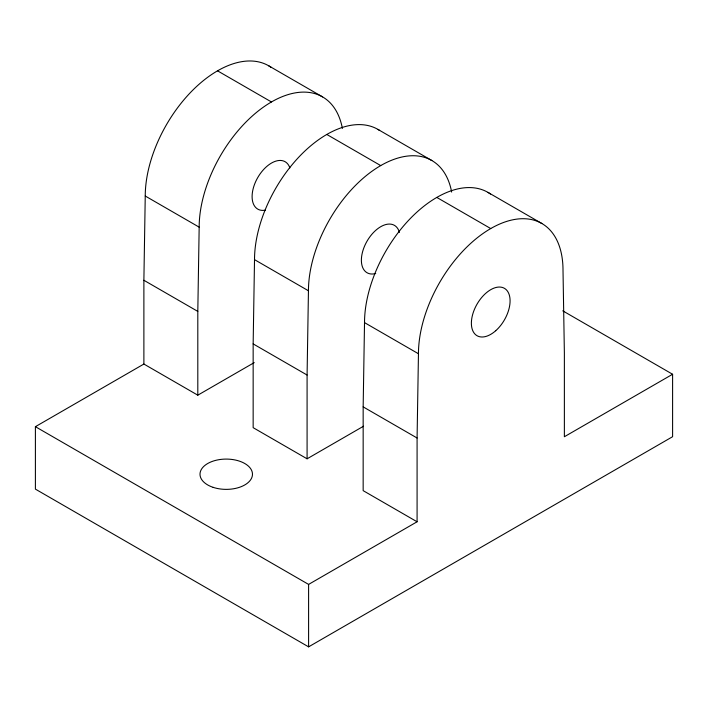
<?xml version="1.0" encoding="UTF-8"?>
<svg xmlns="http://www.w3.org/2000/svg" width="708" height="708" viewBox="0 0 708 708"><rect width="100%" height="100%" fill="white"/><g stroke="black" fill="none" stroke-linecap="round" stroke-linejoin="round"><path stroke-width="1.06" d="M562.745 310.83L672.6 374.258L672.6 436.703L308.599 646.855L35.4 489.122L35.4 426.676L143.883 364.045L143.883 280.271L145.246 196.019A102.218 59.012 -60 0 1 191.611 91.341A102.218 59.012 -60 0 1 271.226 67.419M143.883 364.045L197.806 395.179L197.806 311.405L199.169 227.153A102.218 59.012 -60 0 1 264.482 106.377A102.218 59.012 -60 0 1 342.389 128.449M363.514 426.225L307.086 458.802L253.154 427.667L253.154 343.893L254.517 259.641A102.218 59.012 -60 0 1 300.298 155.565A102.218 59.012 -60 0 1 379.647 130.467M307.086 458.802L307.086 375.028L308.449 290.776A102.218 59.012 -60 0 1 373.753 170A102.218 59.012 -60 0 1 451.66 192.072M436.801 197.426L490.733 228.56A102.218 59.012 -60 0 0 418.455 353.752L417.083 438.004L417.083 521.778L363.16 490.644L363.16 406.87L364.523 322.618A102.218 59.012 -60 0 1 410.888 217.931A102.218 59.012 -60 0 1 490.502 194.019M197.806 395.179L254.234 362.602M35.4 426.676L308.599 584.41L417.083 521.778M672.6 374.258L564.373 436.739L564.373 352.965L563.01 270.297A102.218 59.012 -60 0 0 490.733 228.56M268.633 65.764L322.565 96.899M487.909 192.364L541.841 223.498M377.904 129.396L431.836 160.53M217.524 70.827L271.456 101.961M326.795 134.458L380.727 165.592M145.246 196.019L199.169 227.153M364.523 322.618L418.455 353.752M254.517 259.641L308.449 290.776M143.883 280.271L197.806 311.405M363.16 406.87L417.083 438.004M253.154 343.893L307.086 375.028M308.599 584.41L308.599 646.855M265.473 210.126A27.364 15.797 -60 0 1 257.774 177.522A27.364 15.797 -60 0 1 289.855 167.902M375.718 273.518A27.364 15.797 -60 0 1 367.045 241.154A27.364 15.797 -60 0 1 399.418 232.472M495.733 330.716A27.364 15.797 -60 0 0 504.415 288.324A27.364 15.797 -60 0 0 472.041 317.034A27.364 15.797 -60 0 0 495.733 330.716M213.126 487.343A26.231 15.142 0 0 0 252.473 474.227A26.231 15.142 0 0 0 213.126 461.112A26.231 15.142 0 0 0 213.126 487.343"/></g></svg>
